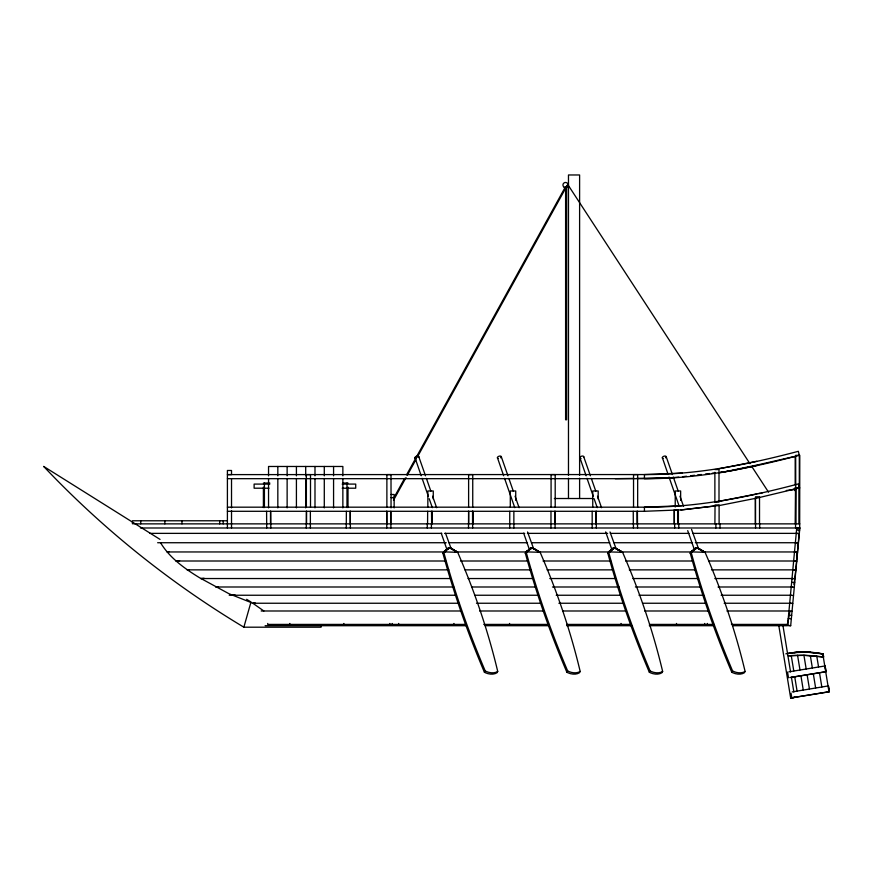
<?xml version="1.0" encoding="UTF-8"?>
<svg xmlns="http://www.w3.org/2000/svg" width="873" height="873" viewBox="0 0 873 873"><rect width="100%" height="100%" fill="white"/><g stroke="black" fill="none" stroke-linecap="round" stroke-linejoin="round"><path stroke-width="1.31" d="M799.253 532.028L799.526 527.99M799.166 533.37L795.794 569.862M797.507 545.472L797.736 542.875M787.61 625.406L796.765 527.696L799.843 528.001L790.687 625.712L787.61 625.406L790.687 625.712M796.558 555.785L796.809 553.231M794.921 577.304L795.652 571.106M793.994 584.583L794.463 580.96M321.068 625.592L321.068 627.196L243.862 627.196L250.998 601.999L246.644 599.315M447.009 549.477C449.791 545.199 454.888 551.289 457.67 552.293A861.094 608.579 30.7 0 1 497.73 671.468L496.944 672.788A12.899 9.112 30.7 0 1 485.464 672.788L484.395 672.188A1104.64 780.702 30.7 0 1 442.884 553.198L447.794 548.364L451.035 548.364L457.67 552.293L443.67 551.889A1104.64 780.702 30.7 0 0 485.181 670.879L486.25 671.468A12.899 9.112 30.7 0 0 497.73 671.468M611.929 549.477L612.3 548.833M393.407 498.679L404.603 478.382M406.578 474.803L565.311 187.04M393.516 500.273L406.032 477.586M407.342 475.196L415.908 459.678M417.229 457.288L567.395 185.054M447.794 548.364L442.884 553.198L445.143 551.714M451.035 548.364L445.536 533.228M529.605 550.023L525.339 553.198L530.249 548.364L533.49 548.364L540.136 552.293A861.094 608.579 30.7 0 1 580.185 671.468L579.41 672.788A12.899 9.112 30.7 0 1 567.93 672.788L566.861 672.188A1104.64 780.702 30.7 0 1 525.339 553.198L530.249 548.364M533.49 548.364L527.543 531.952M484.395 672.188L485.181 670.879M612.704 548.364L607.804 553.198A1104.64 780.702 30.7 0 0 649.316 672.188L650.385 672.788A12.899 9.112 30.7 0 0 661.865 672.788L662.651 671.468A861.094 608.579 30.7 0 0 622.591 552.293L615.945 548.364L612.704 548.364L607.804 553.198L610.063 551.714M615.945 548.364L609.998 531.952M566.861 672.188L567.636 670.879A1104.64 780.702 30.7 0 1 526.124 551.889L532.137 547.917L540.136 552.293L526.124 551.889L531.133 548.091M687.706 530.631L694.526 550.023L690.259 553.198L695.17 548.364L698.411 548.364L705.046 552.293A861.094 608.579 30.7 0 1 745.106 671.468L744.32 672.788A12.899 9.112 30.7 0 1 732.84 672.788L731.77 672.188A1104.64 780.702 30.7 0 1 690.259 553.198L695.17 548.364M698.411 548.364L691.569 529.398M649.316 672.188L650.09 670.879A1104.64 780.702 30.7 0 1 608.579 551.889L614.592 547.917L622.591 552.293L608.579 551.889L613.588 548.091M731.77 672.188L732.556 670.879A1104.64 780.702 30.7 0 1 691.034 551.889L697.047 547.917L705.046 552.293L691.034 551.889L696.054 548.091M790.774 653.037L785.842 653.833M797.453 652.306L794.212 652.6L807.121 652.153L822.803 653.91L828.793 690.663M807.099 652.196L810.351 652.317M791.876 697.756L829.35 691.678L828.401 685.905L792.182 691.907M823.283 657.009L804.328 655.328L788.199 655.809A149.087 148.857 31.6 0 1 823.588 657.096L823.163 653.921A100.395 100.242 31.6 0 0 791.058 652.873L787.85 653.375M823.588 657.096L823.163 653.921M825.978 671.73L825.116 665.826L825.978 671.73L789.847 677.59M828.401 685.905L829.274 691.809M828.979 691.82L791.822 697.843L791.036 693.271M500.655 457.801L500.895 457.594A2.03 1.102 -19.2 0 0 501.277 456.655L501.146 456.404A2.03 1.102 -19.2 0 0 498.592 456.404L498.145 456.655A2.03 1.102 -19.2 0 0 497.414 457.594L503.645 475.752M525.339 553.198L530.642 548.288M665.575 457.801L665.815 457.594A2.03 1.102 -19.2 0 0 666.186 456.655L666.055 456.404A2.03 1.102 -19.2 0 0 663.502 456.404L663.065 456.655A2.03 1.102 -19.2 0 0 662.334 457.594L668.118 474.486M612.551 548.637L613.097 548.288M690.259 553.198L695.563 548.288M448.187 548.288L443.67 551.889L449.671 547.917L457.67 552.293L450.479 548.091M448.678 548.091L443.67 551.889L449.18 547.96M567.865 185.076L568.454 184.792L567.865 185.24M446.081 550.819L442.884 553.198L447.009 549.772L441.225 533.185M612.06 550.023L607.804 553.198L611.929 549.772L605.698 531.908M531.646 547.96L526.124 551.889L532.137 547.917L540.136 552.293L532.934 548.091M614.101 547.96L608.579 551.889L614.592 547.917L622.591 552.293L615.4 548.091M696.556 547.96L691.034 551.889L697.047 547.917L705.046 552.293L697.854 548.091M790.665 698.018L794.714 697.352L790.665 698.018L778.847 625.886M227.406 527.99L227.406 470.482L231.52 470.482L231.52 474.606L227.406 474.606L644.438 474.552C696.632 474.923 748.096 464.545 798.348 451.319L799.308 455.335L799.308 523.865M227.406 478.677L644.438 478.677C696.96 479.048 748.739 468.637 799.308 455.335M227.406 507.18L644.438 507.18C696.632 507.551 748.096 497.174 798.348 483.937L799.308 487.952L757.753 497.905L720.367 505.336L680.809 509.93M758.964 464.611L795.292 456.295M792.706 489.502L795.292 488.913M255.025 602.741L252.832 603.243L228.89 593.684L199.797 577.882C184.792 568.716 169.777 558.065 160.545 542.733L161.189 542.668M757.666 464.905L720.367 472.708M756.793 461.282L719.723 468.637M757.753 465.287L729.304 471.213L720.301 472.271M756.793 493.9L719.723 501.266M788.897 671.817L825.04 665.957M791.014 677.361L819.496 672.734L821.842 687.051M820.74 672.537L825.694 671.73M786.289 490.495L795.576 489.382L795.554 527.99M714.9 505.969L682.621 509.799L644.438 511.294L227.406 511.294M678.823 477.138L668.718 477.913M682.49 476.713L686.538 476.232M690.587 475.752L694.646 475.283M697.341 474.967L701.39 474.486M705.449 474.017L709.498 473.537M712.193 473.221L714.9 472.904M794.234 652.567L791.025 652.928A100.395 100.242 31.6 0 1 823.086 654.052M232.829 595.244L235.11 594.993M218.01 586.765L215.762 586.994L453.84 586.994M204.075 578.242L200.757 578.537L450.621 578.537M179.631 560.75L175.888 561.001L445.688 561.001M758.768 493.431L761.922 493.332M169.002 551.801L166.961 551.954L445.274 551.954M682.195 473.068L644.438 474.552L644.438 478.677L673.269 477.826M682.195 505.696L644.438 507.18L644.438 511.294M189.299 569.731L187.084 569.862L448.82 569.862M615.312 478.677L634.005 478.404M636.679 478.371L664.713 477.968M714.878 469.554L719.003 469.554L719.003 502.128L714.878 502.128L714.878 472.271M263.395 483.053L269.833 483.053M342.925 483.053L348.011 483.053M269.833 484.089L254.119 484.089L254.119 488.203L269.015 488.203M342.172 484.089L355.715 484.089L355.715 488.203L342.172 488.203M799.788 487.898L794.779 487.952L794.779 490.615M795.576 489.382L795.281 523.865M391.049 494.5L394.149 494.5L394.149 507.89M391.049 497.588L394.149 497.588M554.355 498.516L592.92 498.516M227.187 520.777L132.445 520.777L132.445 523.865M133.624 523.865L799.81 523.865M140.411 527.99L799.81 527.99M149.643 533.37L441.836 533.37M444.553 533.37L524.749 533.37M527.423 533.37L607.673 533.37M610.347 533.37L689.004 533.37M693.064 533.37L797.824 533.37M157.631 542.733L446.245 542.733M448.951 542.733L527.499 542.733M531.504 542.733L609.812 542.733M613.894 542.733L692.584 542.733M695.279 542.733L797.104 542.733M454.746 551.954L526.681 551.954M537.561 551.954L609.583 551.954M620.452 551.954L692.06 551.954M702.798 551.954L796.263 551.954M460.529 561.001L528.121 561.001M543.028 561.001L610.696 561.001M625.57 561.001L692.824 561.001M708.854 561.001L795.39 561.001M464.949 569.862L530.915 569.862M547.098 569.862L613.119 569.862M629.269 569.862L695.181 569.862M711.517 569.862L794.441 569.862M468.026 578.537L532.344 578.537M549.794 578.537L615.509 578.537M632.892 578.537L698.553 578.537M714.823 578.537L793.415 578.537M471.573 586.994L535.094 586.994M552.456 586.994L619.175 586.994M635.413 586.994L700.506 586.994M718.032 586.994L792.324 586.994M229.217 595.244L455.717 595.244M474.705 595.244L538.532 595.244M556.199 595.244L621.412 595.244M639.003 595.244L703.714 595.244M721.142 595.244L791.167 595.244M458.947 603.243L252.832 603.243L263.832 610.991M476.472 603.243L541.293 603.243M558.873 603.243L622.351 603.243M642.517 603.243L705.493 603.243M724.164 603.243L791.287 603.243M261.191 610.991L460.835 610.991M479.593 610.991L544.032 610.991M562.845 610.991L625.919 610.991M644.623 610.991L707.905 610.991M726.914 610.991L790 610.991L787.228 625.712L732.622 625.712M466.149 624.413L267.727 624.413L267.727 623.453M483.784 624.413L549.008 624.413M566.697 624.413L630.513 624.413M649.457 624.413L714.081 624.413M265.119 625.712L466.247 625.712M485.213 625.712L549.008 625.712M566.675 625.712L631.768 625.712M649.326 625.712L713.874 625.712M796.558 529.911L799.635 530.195M796.231 533.37L799.308 533.665M795.358 542.733L798.435 543.028M794.495 551.954L797.573 552.238M793.644 561.001L796.722 561.284M792.815 569.862L795.892 570.156M791.997 578.537L795.085 578.821M791.647 582.335L794.725 582.629M791.211 586.994L794.288 587.289M790.436 595.244L793.513 595.528M789.683 603.243L792.771 603.527M788.963 610.991L792.04 611.286M788.581 615.094L791.658 615.378M788.264 618.488L791.342 618.771M732.556 670.879L733.626 671.468A12.899 9.112 30.7 0 0 745.106 671.468M650.09 670.879L651.16 671.468A12.899 9.112 30.7 0 0 662.651 671.468M567.636 670.879L568.705 671.468A12.899 9.112 30.7 0 0 580.185 671.468M697.494 547.96L705.046 552.293M615.039 547.96L622.591 552.293M532.574 547.96L540.136 552.293M450.119 547.96L457.67 552.293M160.043 539.405L43.65 466.4A945.186 945.186 0 0 0 243.862 627.196M568.094 185.021L749.929 463.661M752.166 467.088L768.556 492.208M590.41 475.796L583.601 456.404A2.03 1.102 -19.2 0 0 581.047 456.404L580.61 456.655A2.03 1.102 -19.2 0 0 579.868 457.594L586.11 475.752M425.5 475.796L418.68 456.404A2.03 1.102 -19.2 0 0 416.126 456.404L415.69 456.655A2.03 1.102 -19.2 0 0 414.959 457.594L421.19 475.752M666.186 456.655L672.428 474.53M673.312 477.073L678.212 491.117M679.991 496.213L683.559 506.427M669.013 477.029L679.249 506.384M591.305 478.349L595.757 491.117M597.536 496.213L601.541 507.704M586.994 478.306L593.225 496.17M594.12 498.723L597.241 507.66M501.277 456.655L507.955 475.796M508.839 478.349L513.291 491.117M515.081 496.213L519.086 507.704M504.539 478.306L514.775 507.66M523.68 533.185L529.475 549.772M426.384 478.349L430.836 491.117M432.615 496.213L436.631 507.704M422.085 478.306L428.316 496.17M429.21 498.723L432.321 507.66M816.779 656.158L818.558 666.972M810.33 655.601L812.359 667.976M813.309 673.738L815.644 688.055M803.935 655.328L806.172 668.98M807.11 674.742L809.457 689.059M797.573 655.317L799.974 669.984M800.923 675.757L803.258 690.063M791.254 655.59L793.786 670.988M794.725 676.761L797.071 691.067M782.906 625.232L790.567 671.981M791.44 677.328L793.841 692.016M787.555 672.035L788.505 677.808M799.679 527.99L799.788 455.335L795.674 455.335L795.794 523.865M799.253 487.952L799.253 523.865M795.183 456.721L795.183 484.93M787.479 623.453L787.479 624.413L731.519 624.413L731.519 623.453M759.685 523.865L759.685 527.99M759.521 523.865L759.521 496.813L755.527 496.813L755.56 527.99M755.32 497.937L755.32 523.865M720.007 523.865L720.007 527.99M719.101 523.865L719.101 504.954L715.042 504.954L714.9 523.865M715.882 523.865L715.882 527.99M707.348 623.453L707.348 624.413M704.697 623.453L704.697 624.413M680.645 500.338L680.645 490.975L675.222 490.975L675.222 507.027M678.768 523.865L678.768 527.99M678.386 523.865L678.386 510.018L674.327 510.018L674.327 523.865M677.906 510.018L677.895 523.865M676.51 623.453L676.51 624.413M674.654 523.865L674.654 527.99M674.24 510.018L674.24 523.865M637.661 507.18L637.661 474.606L633.536 474.606L633.536 507.18M637.41 511.294L637.541 527.99M637.072 511.283L637.072 523.865M633.427 523.865L633.427 527.99M633.252 511.283L633.307 523.865M621.052 623.453L621.052 624.413M598.191 499.007L598.191 490.975L592.756 490.975L592.756 507.027M596.314 523.865L596.314 527.99M596.292 511.294L596.292 523.865M595.986 511.283L595.986 523.865M592.178 511.283L592.189 527.99M579.607 475.403L579.607 174.971L568.476 174.971L568.476 475.403M579.607 478.12L579.607 498.516M568.476 478.12L568.476 498.516M566.632 185.72L566.632 419.771L565.606 419.771L565.606 187.073M555.195 507.18L555.195 474.606L551.081 474.606L551.081 507.18M555.086 511.294L555.086 527.99M554.857 511.283L554.857 523.865M550.983 511.283L550.961 527.99M515.725 500.338L515.725 490.975L510.301 490.975L510.301 507.027M513.87 511.294L513.859 527.99M509.756 511.283L509.734 527.99M509.559 623.453L509.559 624.413M473.024 511.294L473.024 523.865M472.74 507.18L472.74 474.606L468.615 474.606L468.615 507.18M472.708 511.294L472.631 527.99M472.555 511.283L472.555 523.865M468.648 511.283L468.648 523.865M468.594 511.294L468.506 527.99M453.938 623.453L453.938 624.413M433.27 499.007L433.27 490.975L427.846 490.975L427.846 507.027M432.211 511.294L432.211 523.865M431.524 511.283L431.655 523.865M431.404 523.865L431.404 527.99M427.661 511.283L427.563 523.865M427.279 523.865L427.279 527.99M398.645 623.453L398.645 624.413M392.184 623.453L392.184 624.413M391.049 507.89L391.006 474.606L386.881 474.606L386.881 507.18M390.897 527.99L390.809 511.294L390.744 523.865M389.893 623.453L389.893 624.413M386.826 511.283L386.826 523.865M386.728 511.294L386.772 527.99M350.28 511.294L350.389 527.99M350.204 511.283L350.204 523.865M348.011 487.145L348.011 507.573M346.985 483.053L346.985 507.573M346.374 511.283L346.265 527.99M343.875 623.453L343.875 624.413M342.86 475.829L342.86 466.477L268.546 466.477L268.546 475.829M342.86 478.491L342.86 507.868M333.573 466.477L333.573 475.829M333.573 478.491L333.573 507.868M324.287 466.477L324.287 475.829M324.287 478.491L324.287 507.868M314.989 466.477L314.989 475.829M314.989 478.491L314.989 507.868M310.504 507.18L310.504 474.606L306.379 474.606L306.379 507.18M310.362 511.294L310.395 527.99M306.565 511.283L306.565 523.865M306.379 511.294L306.27 527.99M305.703 466.477L305.703 475.829M305.703 478.491L305.703 507.868M296.416 466.477L296.416 475.829M296.416 478.491L296.416 507.868M289.847 623.453L289.847 624.413M287.13 466.477L287.13 475.829M287.13 478.491L287.13 507.868M277.832 466.477L277.832 475.829M277.832 478.491L277.832 507.868M270.816 527.99L270.706 511.283M270.51 511.294L270.51 523.865M268.546 478.491L268.546 507.868M266.592 511.294L266.691 527.99M264.421 483.053L264.421 507.573M263.395 487.145L263.395 507.573M231.52 478.6L231.52 507.89M231.52 510.552L231.52 527.99M223.193 520.777L223.193 523.865M219.69 520.777L219.69 523.865M181.966 520.777L181.966 523.865M164.844 520.777L164.844 523.865M140.739 520.777L140.739 523.865M418.822 456.655A2.03 1.102 -19.2 0 1 418.691 457.277M416.159 458.511A2.03 1.102 -19.2 0 1 414.959 457.889M498.167 458.467A2.03 1.102 -19.2 0 1 497.414 457.889M583.731 456.655A2.03 1.102 -19.2 0 1 583.611 457.277M581.069 458.511A2.03 1.102 -19.2 0 1 579.879 457.889M663.087 458.467A2.03 1.102 -19.2 0 1 662.334 457.889M563.696 186.844A2.575 2.575 0 0 0 568.007 185.687A2.575 2.575 0 0 0 564.853 182.533A2.575 2.575 0 0 0 563.696 186.844"/></g></svg>
